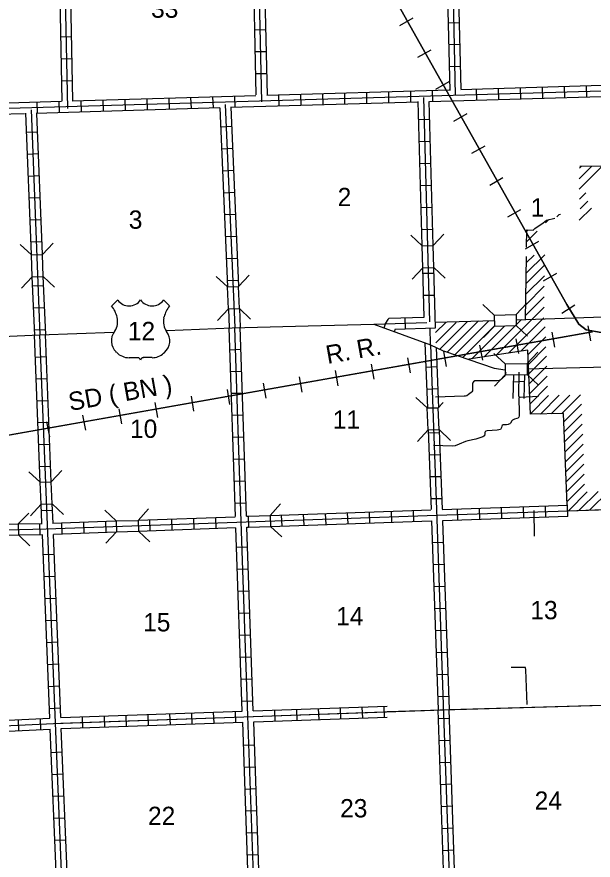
# Model space of a CAD drawing. Extents: x 1896717 to 2422910, y 16172403 to 16701586.
# Drawn here: x 2231603 to 2247328, y 16423538 to 16446555 of the extents above; entities that cross this region are included whole.
import ezdxf

# ---------------------------------------------------------------- set-up
doc = ezdxf.new("R2010")
doc.units = 0
for name, color, linetype in [('L14', 7, 'Continuous'), ('L15', 7, 'Continuous'), ('L16', 7, 'Continuous'), ('L18', 7, 'Continuous'), ('L3', 7, 'Continuous'), ('L4', 7, 'Continuous'), ('L5', 7, 'Continuous'), ('L8', 7, 'Continuous')]:
    doc.layers.add(name, color=color, linetype=linetype)

msp = doc.modelspace()

# ---------------------------------------------------------------- linework, layer by layer
at = {"layer": 'L15'}
for p, q in [((2242057, 16446321), (2242415, 16446530)), ((2242549, 16445455), (2242907, 16445655)), ((2243032, 16444580), (2243399, 16444788)), ((2243524, 16443705), (2243890, 16443913)), ((2244015, 16442838), (2244382, 16443038)), ((2244507, 16441963), (2244865, 16442171)), ((2244999, 16441096), (2245357, 16441296)), ((2245482, 16440221), (2245849, 16440430)), ((2245974, 16439346), (2246340, 16439555)), ((2246474, 16438471), (2246832, 16438696)), ((2247315, 16437955), (2211916, 16431696)), ((2246282, 16437538), (2246207, 16437946)), ((2247265, 16437713), (2247190, 16438121)), ((2245299, 16437363), (2245224, 16437771)), ((2244315, 16437188), (2244240, 16437596)), ((2242340, 16436838), (2242274, 16437246)), ((2243324, 16437013), (2243257, 16437421)), ((2241357, 16436663), (2241282, 16437071)), ((2240374, 16436488), (2240299, 16436905)), ((2238407, 16436146), (2238332, 16436555)), ((2239391, 16436313), (2239316, 16436730)), ((2237416, 16435971), (2237349, 16436380)), ((2236432, 16435796), (2236366, 16436205)), ((2235449, 16435621), (2235374, 16436030)), ((2233482, 16435271), (2233407, 16435680)), ((2234466, 16435446), (2234391, 16435855)), ((2232499, 16435096), (2232424, 16435505))]:
    msp.add_line(p, q, dxfattribs=at)
for points in [[(2249415, 16438255), (2248749, 16438071), (2248082, 16437938), (2247549, 16437938), (2247140, 16438013), (2246940, 16438171), (2246607, 16438705), (2235957, 16457646)], [(2235957, 16457646), (2246607, 16438705), (2246940, 16438171), (2247140, 16438013), (2247549, 16437938), (2248082, 16437938), (2248749, 16438071), (2249415, 16438255)], [(2211916, 16431696), (2247315, 16437955)]]:
    msp.add_lwpolyline(points, dxfattribs=at)
at = {"layer": 'L16'}
for p, q in [((2246945, 16441851), (2247580, 16442486)), ((2246947, 16442136), (2247296, 16442484)), ((2246957, 16442427), (2247013, 16442483)), ((2246962, 16442483), (2248093, 16442488)), ((2246959, 16441581), (2247129, 16441750)), ((2246973, 16441312), (2247186, 16441525)), ((2246339, 16441094), (2246400, 16441163)), ((2246400, 16441163), (2246437, 16441173)), ((2246949, 16441005), (2247281, 16441337)), ((2245737, 16440780), (2245963, 16440929)), ((2245963, 16440929), (2246054, 16441006)), ((2246027, 16440931), (2246116, 16441021)), ((2246054, 16441005), (2246282, 16441064)), ((2245510, 16440266), (2245516, 16440742)), ((2245512, 16440416), (2245799, 16440703)), ((2245515, 16440703), (2245552, 16440740)), ((2245516, 16440742), (2245696, 16440731)), ((2245696, 16440731), (2245737, 16440780)), ((2245484, 16438296), (2245506, 16440015)), ((2245500, 16439556), (2246007, 16440063)), ((2245504, 16439843), (2245716, 16440055)), ((2245496, 16439269), (2246003, 16439776)), ((2245493, 16438982), (2245999, 16439489)), ((2245489, 16438695), (2245996, 16439202)), ((2245485, 16438408), (2245992, 16438914)), ((2245663, 16438303), (2245988, 16438627)), ((2243031, 16437937), (2243315, 16438221)), ((2243039, 16437662), (2243590, 16438213)), ((2243144, 16437484), (2243890, 16438230)), ((2243346, 16437402), (2244199, 16438255)), ((2243557, 16437329), (2244482, 16438255)), ((2244350, 16437272), (2245370, 16438293)), ((2244684, 16437323), (2245657, 16438296)), ((2245019, 16437375), (2245984, 16438340)), ((2243780, 16437269), (2244632, 16438121)), ((2244015, 16437221), (2244915, 16438121)), ((2245353, 16437426), (2246023, 16438096)), ((2245553, 16437342), (2246034, 16437823)), ((2245563, 16437069), (2246041, 16437547)), ((2245548, 16437458), (2243940, 16437209)), ((2245600, 16436141), (2245548, 16437458)), ((2245574, 16436813), (2246059, 16437298)), ((2245584, 16436540), (2246066, 16437022)), ((2245595, 16436268), (2246077, 16436749)), ((2245606, 16435995), (2246087, 16436477)), ((2245618, 16435708), (2245600, 16436141)), ((2245617, 16435723), (2246113, 16436219)), ((2245891, 16435714), (2246402, 16436225)), ((2246181, 16435720), (2246691, 16436231)), ((2246470, 16435726), (2246981, 16436236)), ((2246530, 16435503), (2247012, 16435985)), ((2246522, 16435727), (2245618, 16435708)), ((2246615, 16433225), (2246522, 16435727)), ((2246540, 16435229), (2247023, 16435712)), ((2246550, 16434956), (2247033, 16435439)), ((2246561, 16434683), (2247043, 16435165)), ((2246571, 16434410), (2247053, 16434892)), ((2246581, 16434137), (2247063, 16434619)), ((2246591, 16433864), (2247073, 16434346)), ((2246601, 16433590), (2247084, 16434073)), ((2246611, 16433317), (2247094, 16433800)), ((2246654, 16433076), (2247169, 16433591)), ((2246947, 16433086), (2247464, 16433603)), ((2247240, 16433096), (2247757, 16433613))]:
    msp.add_line(p, q, dxfattribs=at)
at = {"layer": 'L18'}
for p, q in [((2242665, 16440305), (2242357, 16440596)), ((2242965, 16440313), (2243257, 16440621)), ((2231999, 16440063), (2231691, 16440346)), ((2232299, 16440071), (2232591, 16440380)), ((2242665, 16440305), (2242965, 16440313)), ((2242682, 16439705), (2242665, 16440305)), ((2242982, 16439713), (2242965, 16440313)), ((2231999, 16440063), (2232299, 16440071)), ((2232024, 16439463), (2231999, 16440063)), ((2232324, 16439471), (2232299, 16440071)), ((2242682, 16439705), (2242390, 16439396)), ((2242682, 16439705), (2242982, 16439713)), ((2242982, 16439713), (2243290, 16439421)), ((2232024, 16439463), (2231732, 16439146)), ((2232024, 16439463), (2232324, 16439471)), ((2232324, 16439471), (2232632, 16439180)), ((2237349, 16439188), (2237041, 16439471)), ((2237649, 16439196), (2237941, 16439505)), ((2237349, 16439188), (2237649, 16439196)), ((2237374, 16438588), (2237349, 16439188)), ((2237674, 16438596), (2237649, 16439196)), ((2244624, 16438413), (2244315, 16438705)), ((2245224, 16438430), (2245515, 16438738)), ((2237374, 16438588), (2237082, 16438271)), ((2237374, 16438588), (2237674, 16438596)), ((2237674, 16438596), (2237982, 16438305)), ((2244624, 16438413), (2245224, 16438430)), ((2244624, 16438413), (2244632, 16438113)), ((2245224, 16438430), (2245232, 16438130)), ((2244632, 16438113), (2244340, 16437805)), ((2244632, 16438113), (2245232, 16438130)), ((2245232, 16438130), (2245540, 16437838)), ((2244924, 16437080), (2244615, 16437371)), ((2245524, 16437096), (2245815, 16437405)), ((2244924, 16437080), (2245524, 16437096)), ((2244924, 16437080), (2244932, 16436780)), ((2245524, 16437096), (2245532, 16436796)), ((2244932, 16436780), (2245532, 16436796)), ((2245532, 16436796), (2245840, 16436505)), ((2244640, 16436471), (2244932, 16436780)), ((2242799, 16435880), (2242490, 16436163)), ((2242799, 16435880), (2243099, 16435888)), ((2242824, 16435280), (2242799, 16435880)), ((2243099, 16435888), (2243236, 16436033)), ((2243124, 16435288), (2243099, 16435888)), ((2242824, 16435280), (2242532, 16434963)), ((2242824, 16435280), (2243124, 16435288)), ((2243124, 16435288), (2243432, 16434996)), ((2232241, 16433855), (2231932, 16434138)), ((2232541, 16433863), (2232832, 16434171)), ((2232241, 16433855), (2232541, 16433863)), ((2232266, 16433255), (2232241, 16433855)), ((2232566, 16433263), (2232541, 16433863)), ((2232266, 16433255), (2231974, 16432938)), ((2232266, 16433255), (2232566, 16433263)), ((2232566, 16433263), (2232874, 16432971)), ((2234916, 16432813), (2235199, 16433130)), ((2238516, 16432946), (2238799, 16433263)), ((2231641, 16432713), (2231932, 16433013)), ((2234316, 16432796), (2234007, 16433088)), ((2237916, 16432930), (2238516, 16432946)), ((2237916, 16432930), (2237924, 16432630)), ((2238516, 16432946), (2238524, 16432646)), ((2231041, 16432696), (2231641, 16432713)), ((2231641, 16432713), (2231649, 16432413)), ((2234316, 16432796), (2234916, 16432813)), ((2234316, 16432796), (2234324, 16432496)), ((2234916, 16432813), (2234924, 16432513)), ((2237924, 16432630), (2238524, 16432646)), ((2238524, 16432646), (2238832, 16432363)), ((2231049, 16432396), (2231649, 16432413)), ((2231649, 16432413), (2231957, 16432113)), ((2234324, 16432496), (2234032, 16432188)), ((2234324, 16432496), (2234924, 16432513)), ((2234924, 16432513), (2235232, 16432230))]:
    msp.add_line(p, q, dxfattribs=at)
at = {"layer": 'L3'}
for p, q in [((2234191, 16438671), (2234357, 16438830)), ((2235766, 16438671), (2235607, 16438830)), ((2234341, 16438355), (2234341, 16438355)), ((2235616, 16438346), (2235616, 16438363)), ((2234266, 16437963), (2234274, 16437971)), ((2235691, 16437963), (2235691, 16437963)), ((2234324, 16437396), (2234307, 16437405)), ((2234666, 16437255), (2234907, 16437255)), ((2235291, 16437255), (2235049, 16437255)), ((2235607, 16437380), (2235632, 16437396))]:
    msp.add_line(p, q, dxfattribs=at)
msp.add_lwpolyline([(2243268, 16437428), (2244624, 16436963), (2244932, 16436921)], dxfattribs=at)
for centre, radius, start, end in [((2233590, 16438192), 765, 12.2898, 38.4098), ((2234665, 16439045), 380, 215.6859, 325.8081), ((2235294, 16439045), 380, 214.1946, 324.6567), ((2236368, 16438192), 765, 141.5921, 166.9359), ((2233893, 16438233), 461, 326.0856, 14.9121), ((2236066, 16438233), 461, 166.7494, 215.1852), ((2234593, 16437711), 413, 141.5649, 226.8935), ((2235366, 16437711), 413, 310.3398, 38.2936), ((2234666, 16437724), 472, 224.0239, 270.001), ((2234902, 16437173), 78.7, 10.3707, 90.0011), ((2235057, 16437173), 78.7, 90.0011, 169.6314), ((2235293, 16437724), 472, 270.0011, 311.9899)]:
    msp.add_arc(centre, radius, start, end, dxfattribs=at)
at = {"layer": 'L4'}
for p, q in [((2245232, 16438288), (2249424, 16438430)), ((2243024, 16438218), (2244632, 16438271)), ((2242891, 16437609), (2242878, 16438063)), ((2246638, 16433076), (2248344, 16433132)), ((2241705, 16427597), (2245678, 16427713)), ((2245678, 16427713), (2248545, 16427796))]:
    msp.add_line(p, q, dxfattribs=at)
at = {"layer": 'L5'}
for points in [[(2219974, 16437455), (2222174, 16437521), (2227499, 16437663), (2232232, 16437880), (2234249, 16437946)], [(2235691, 16437996), (2237482, 16438063), (2239549, 16438121)], [(2239549, 16438121), (2241340, 16438163)], [(2241340, 16438163), (2242890, 16437605), (2243240, 16437438), (2243268, 16437428)], [(2245532, 16436946), (2245857, 16436955), (2247707, 16437005)]]:
    msp.add_lwpolyline(points, dxfattribs=at)
at = {"layer": 'L8'}
for p, q in [((2243207, 16460196), (2243565, 16444405)), ((2232666, 16459813), (2232982, 16444055)), ((2237924, 16460005), (2238282, 16444238)), ((2243299, 16449496), (2243415, 16444546)), ((2243599, 16449505), (2243715, 16444580)), ((2238016, 16449288), (2238124, 16444430)), ((2238316, 16449305), (2238432, 16444413)), ((2232732, 16449096), (2232832, 16444255)), ((2233032, 16449088), (2233124, 16444271)), ((2243374, 16446396), (2243674, 16446405)), ((2232791, 16446013), (2233091, 16446021)), ((2238091, 16446205), (2238391, 16446213)), ((2243382, 16445796), (2243682, 16445805)), ((2238099, 16445605), (2238399, 16445613)), ((2232807, 16445413), (2233107, 16445421)), ((2243399, 16445196), (2243699, 16445205)), ((2238116, 16445005), (2238416, 16445013)), ((2232816, 16444813), (2233116, 16444821)), ((2243715, 16444571), (2248472, 16444714)), ((2245357, 16444321), (2245349, 16444621)), ((2245957, 16444338), (2245949, 16444638)), ((2246557, 16444355), (2246549, 16444655)), ((2247157, 16444371), (2247149, 16444671)), ((2217166, 16443646), (2248024, 16444546)), ((2233116, 16444263), (2238124, 16444405)), ((2237557, 16444088), (2237549, 16444388)), ((2238424, 16444421), (2243399, 16444563)), ((2238757, 16444130), (2238749, 16444430)), ((2239357, 16444146), (2239349, 16444446)), ((2239957, 16444163), (2239949, 16444463)), ((2240557, 16444180), (2240549, 16444480)), ((2241157, 16444196), (2241149, 16444496)), ((2241757, 16444213), (2241749, 16444513)), ((2242357, 16444230), (2242349, 16444530)), ((2242865, 16444246), (2247895, 16444390)), ((2242957, 16444246), (2242949, 16444546)), ((2244157, 16444280), (2244149, 16444580)), ((2244757, 16444305), (2244749, 16444605)), ((2227653, 16444101), (2232824, 16444255)), ((2232166, 16443930), (2232157, 16444230)), ((2232766, 16443955), (2232757, 16444255)), ((2233366, 16443971), (2233357, 16444271)), ((2233966, 16443988), (2233957, 16444288)), ((2234566, 16444005), (2234557, 16444305)), ((2235166, 16444021), (2235157, 16444321)), ((2235766, 16444038), (2235757, 16444338)), ((2236366, 16444055), (2236349, 16444355)), ((2236966, 16444071), (2236949, 16444371)), ((2237291, 16444163), (2237549, 16438080)), ((2237432, 16444088), (2242557, 16444238)), ((2242665, 16440313), (2242557, 16444246)), ((2242874, 16438230), (2242707, 16444355)), ((2242965, 16440313), (2242857, 16444246)), ((2227610, 16443800), (2231816, 16443921)), ((2231841, 16443930), (2231991, 16440071)), ((2231991, 16444013), (2232232, 16437880)), ((2232132, 16443930), (2237141, 16444080)), ((2232141, 16443921), (2232291, 16440080)), ((2237141, 16444071), (2237349, 16439188)), ((2237441, 16444088), (2237649, 16439205)), ((2242574, 16443755), (2242874, 16443763)), ((2237166, 16443555), (2237466, 16443571)), ((2231866, 16443405), (2232166, 16443421)), ((2242590, 16443155), (2242890, 16443163)), ((2231891, 16442805), (2232191, 16442821)), ((2237191, 16442955), (2237491, 16442971)), ((2242607, 16442555), (2242907, 16442563)), ((2237216, 16442355), (2237516, 16442371)), ((2231916, 16442205), (2232207, 16442221)), ((2242624, 16441955), (2242924, 16441963)), ((2231932, 16441613), (2232232, 16441621)), ((2237241, 16441755), (2237541, 16441771)), ((2237266, 16441163), (2237566, 16441171)), ((2242640, 16441355), (2242940, 16441363)), ((2231957, 16441013), (2232257, 16441021)), ((2242657, 16440755), (2242957, 16440763)), ((2237291, 16440563), (2237591, 16440571)), ((2231982, 16440413), (2232282, 16440421)), ((2237316, 16439963), (2237616, 16439971)), ((2242719, 16438358), (2242682, 16439705)), ((2242690, 16439555), (2242990, 16439563)), ((2243028, 16438068), (2242982, 16439713)), ((2232016, 16439455), (2232082, 16437871)), ((2232316, 16439471), (2232382, 16437888)), ((2237341, 16439363), (2237641, 16439371)), ((2232032, 16439213), (2232332, 16439221)), ((2242707, 16438955), (2243007, 16438963)), ((2232057, 16438613), (2232349, 16438621)), ((2237374, 16438588), (2237399, 16438071)), ((2237674, 16438596), (2237699, 16438088)), ((2241340, 16438163), (2242792, 16438211)), ((2241761, 16438327), (2242719, 16438358)), ((2242191, 16438340), (2242201, 16438042)), ((2232074, 16438013), (2232374, 16438021)), ((2241926, 16438032), (2243028, 16438068)), ((2232082, 16437871), (2232382, 16437888)), ((2232241, 16433855), (2232082, 16437871)), ((2233932, 16395579), (2232232, 16437880)), ((2232541, 16433863), (2232382, 16437888)), ((2237416, 16437471), (2237716, 16437488)), ((2232107, 16437271), (2232407, 16437288)), ((2237441, 16436871), (2237741, 16436888)), ((2242765, 16436996), (2243065, 16437013)), ((2232132, 16436671), (2232432, 16436688)), ((2245148, 16436597), (2245448, 16436614)), ((2242782, 16436396), (2243082, 16436413)), ((2237457, 16436280), (2237757, 16436288)), ((2232157, 16436071), (2232457, 16436088)), ((2237482, 16435680), (2237774, 16435688)), ((2232182, 16435480), (2232482, 16435488)), ((2242832, 16435205), (2243132, 16435213)), ((2237499, 16435080), (2237799, 16435088)), ((2243135, 16434996), (2243207, 16433121)), ((2232199, 16434880), (2232499, 16434888)), ((2237516, 16434480), (2237816, 16434488)), ((2242849, 16434605), (2243149, 16434613)), ((2232224, 16434280), (2232524, 16434288)), ((2237541, 16433880), (2237841, 16433888)), ((2242874, 16434005), (2243174, 16434013)), ((2242899, 16433405), (2243199, 16433413)), ((2232282, 16432738), (2232266, 16433255)), ((2232591, 16432738), (2232566, 16433263)), ((2237557, 16433280), (2237857, 16433288)), ((2243615, 16433121), (2243624, 16432821)), ((2244215, 16433146), (2244224, 16432846)), ((2244815, 16433163), (2244824, 16432863)), ((2245415, 16433180), (2245424, 16432880)), ((2246015, 16433205), (2246024, 16432905)), ((2246615, 16433221), (2246624, 16432921)), ((2232274, 16433080), (2232574, 16433088)), ((2237024, 16432888), (2237032, 16432596)), ((2238816, 16432955), (2238832, 16432655)), ((2239416, 16432980), (2239432, 16432680)), ((2240016, 16432996), (2240032, 16432696)), ((2240616, 16433021), (2240632, 16432721)), ((2241216, 16433038), (2241224, 16432738)), ((2241816, 16433063), (2241824, 16432763)), ((2242415, 16433080), (2242424, 16432780)), ((2243215, 16432813), (2245859, 16432899)), ((2245707, 16433077), (2245716, 16432380)), ((2232224, 16432721), (2232232, 16432421)), ((2232824, 16432746), (2232832, 16432446)), ((2233424, 16432763), (2233432, 16432463)), ((2234024, 16432788), (2234032, 16432488)), ((2235224, 16432830), (2235232, 16432530)), ((2235824, 16432846), (2235832, 16432546)), ((2236424, 16432871), (2236432, 16432571)), ((2242915, 16432796), (2243096, 16427638)), ((2243215, 16432796), (2243396, 16427646)), ((2232500, 16427413), (2232299, 16432421)), ((2232799, 16427430), (2232599, 16432430)), ((2237749, 16427603), (2237582, 16432605)), ((2238049, 16427613), (2237882, 16432630)), ((2242940, 16432205), (2243240, 16432213)), ((2237599, 16432080), (2237899, 16432088)), ((2232324, 16431880), (2232624, 16431888)), ((2242957, 16431605), (2243257, 16431613)), ((2232349, 16431280), (2232649, 16431288)), ((2237616, 16431480), (2237916, 16431488)), ((2237641, 16430880), (2237941, 16430888)), ((2242982, 16431005), (2243282, 16431013)), ((2232374, 16430680), (2232674, 16430688)), ((2242999, 16430405), (2243299, 16430413)), ((2237657, 16430280), (2237957, 16430288)), ((2232399, 16430080), (2232699, 16430088)), ((2237682, 16429680), (2237982, 16429688)), ((2243024, 16429805), (2243324, 16429813)), ((2232416, 16429480), (2232716, 16429496)), ((2243040, 16429205), (2243340, 16429213)), ((2237699, 16429080), (2237999, 16429088)), ((2232441, 16428880), (2232741, 16428896)), ((2243065, 16428605), (2243365, 16428613)), ((2232466, 16428280), (2232766, 16428296)), ((2237724, 16428480), (2238024, 16428488)), ((2237741, 16427880), (2238041, 16427888)), ((2243082, 16428005), (2243382, 16428013)), ((2232491, 16427680), (2232791, 16427696)), ((2232799, 16427430), (2237749, 16427603)), ((2237580, 16427297), (2237569, 16427595)), ((2238049, 16427613), (2241705, 16427738)), ((2238656, 16427335), (2238645, 16427633)), ((2239252, 16427355), (2239242, 16427653)), ((2239848, 16427375), (2239838, 16427674)), ((2240444, 16427396), (2240434, 16427694)), ((2241041, 16427416), (2241030, 16427714)), ((2241637, 16427437), (2241627, 16427735)), ((2243094, 16427637), (2243265, 16422479)), ((2243393, 16427646), (2243565, 16422496)), ((2231657, 16427080), (2231649, 16427380)), ((2232257, 16427105), (2232249, 16427405)), ((2232804, 16427280), (2238060, 16427463)), ((2233406, 16427151), (2233396, 16427450)), ((2234002, 16427172), (2233992, 16427470)), ((2234598, 16427193), (2234588, 16427491)), ((2235195, 16427214), (2235184, 16427512)), ((2235791, 16427235), (2235781, 16427533)), ((2236387, 16427256), (2236377, 16427554)), ((2236983, 16427277), (2236973, 16427575)), ((2238066, 16427314), (2241705, 16427438)), ((2243107, 16427405), (2243407, 16427413)), ((2232816, 16427130), (2237766, 16427303)), ((2233016, 16422154), (2232816, 16427130)), ((2237941, 16422313), (2237766, 16427303)), ((2238057, 16427288), (2238066, 16427288)), ((2238241, 16422321), (2238066, 16427314)), ((2232716, 16422154), (2232516, 16427113)), ((2237782, 16426680), (2238082, 16426688)), ((2243124, 16426805), (2243424, 16426813)), ((2232541, 16426480), (2232841, 16426496)), ((2243140, 16426205), (2243440, 16426213)), ((2237807, 16426080), (2238107, 16426088)), ((2232566, 16425880), (2232866, 16425896)), ((2243165, 16425605), (2243465, 16425621)), ((2232591, 16425280), (2232891, 16425296)), ((2237832, 16425480), (2238132, 16425496)), ((2237849, 16424880), (2238149, 16424896)), ((2243182, 16425005), (2243482, 16425021)), ((2232616, 16424688), (2232916, 16424696)), ((2243207, 16424405), (2243507, 16424421)), ((2237874, 16424280), (2238174, 16424296)), ((2232641, 16424088), (2232932, 16424096)), ((2237891, 16423680), (2238191, 16423696)), ((2243224, 16423804), (2243524, 16423821))]:
    msp.add_line(p, q, dxfattribs=at)
for points in [[(2241761, 16438327), (2241730, 16438294), (2241663, 16438190), (2241616, 16438056)], [(2237566, 16432921), (2237399, 16438071)], [(2238432, 16411513), (2238341, 16416738), (2238099, 16422130), (2237907, 16427480), (2237724, 16432780), (2237549, 16438080)], [(2237866, 16432930), (2237699, 16438088)], [(2241926, 16438032), (2241899, 16437956)], [(2242738, 16437660), (2242807, 16435871)], [(2242890, 16437605), (2243057, 16433105), (2243240, 16427788), (2243424, 16422338), (2243549, 16417179), (2243815, 16411746)], [(2243044, 16437532), (2243107, 16435888)], [(2244943, 16436852), (2244928, 16436785), (2244904, 16436738), (2244832, 16436667), (2244764, 16436630), (2244710, 16436619), (2244477, 16436620), (2244160, 16436623), (2244096, 16436617), (2244061, 16436595), (2244040, 16436560), (2244034, 16436518), (2244039, 16436431), (2244040, 16436388), (2244036, 16436348), (2244021, 16436317), (2244001, 16436298), (2243925, 16436250), (2243880, 16436215), (2243846, 16436202), (2243810, 16436198), (2243027, 16436178)], [(2245154, 16436786), (2245141, 16436141)], [(2245305, 16436854), (2245293, 16436220), (2245298, 16436197), (2245310, 16436183), (2245337, 16436175), (2245839, 16436202)], [(2245454, 16436794), (2245441, 16436141)], [(2245310, 16436183), (2245306, 16436170), (2245304, 16436139), (2245312, 16435767), (2245309, 16435665), (2245302, 16435631), (2245294, 16435616), (2245281, 16435603), (2245243, 16435588), (2245184, 16435578), (2245145, 16435559), (2245128, 16435544), (2245113, 16435526), (2245070, 16435466), (2245051, 16435451), (2245030, 16435439), (2245008, 16435431), (2244962, 16435424), (2244895, 16435424), (2244875, 16435421), (2244843, 16435399), (2244834, 16435383), (2244825, 16435345), (2244810, 16435309), (2244796, 16435295), (2244757, 16435281), (2244711, 16435278), (2244435, 16435258), (2244403, 16435250), (2244381, 16435226), (2244376, 16435210), (2244373, 16435154), (2244367, 16435135), (2244361, 16435120), (2244348, 16435107), (2244317, 16435094), (2244124, 16435031), (2243909, 16434985), (2243849, 16434964), (2243675, 16434892), (2243562, 16434846), (2243478, 16434833), (2242973, 16434853)], [(2242824, 16435280), (2242907, 16433105)], [(2243124, 16435288), (2243135, 16434996)], [(2217100, 16432021), (2222308, 16432288), (2227633, 16432321), (2229858, 16432513), (2232407, 16432580), (2243065, 16432955), (2253815, 16433313)], [(2243207, 16433113), (2246638, 16433226)], [(2234916, 16432821), (2237557, 16432913)], [(2237866, 16432930), (2237916, 16432930)], [(2238516, 16432946), (2242899, 16433096)], [(2245859, 16432899), (2246638, 16432925)], [(2231641, 16432713), (2232291, 16432730)], [(2232574, 16432738), (2234299, 16432796)], [(2238524, 16432646), (2242907, 16432796)], [(2231649, 16432413), (2232299, 16432430)], [(2232599, 16432438), (2234316, 16432496)], [(2234924, 16432521), (2237566, 16432613)], [(2237874, 16432630), (2237924, 16432630)], [(2245526, 16427790), (2245493, 16428729), (2245481, 16428798), (2245094, 16428794)], [(2217266, 16426671), (2222416, 16426921), (2227758, 16427038), (2232599, 16427271), (2243249, 16427638), (2248549, 16427796)], [(2238054, 16427463), (2243396, 16427646)], [(2243395, 16427646), (2248545, 16427796)], [(2227899, 16427196), (2232500, 16427413)], [(2227908, 16426896), (2232516, 16427113)]]:
    msp.add_lwpolyline(points, dxfattribs=at)

# ---------------------------------------------------------------- texts
at = {"layer": 'L14'}
for s, p in [('33', (2235266, 16446530)), ('2', (2240357, 16441388)), ('1', (2245624, 16441105)), ('3', (2234657, 16440771)), ('11', (2240224, 16435313)), ('10', (2234691, 16435063)), ('13', (2245615, 16430113)), ('14', (2240316, 16429946)), ('15', (2235049, 16429780)), ('24', (2245732, 16424913)), ('23', (2240424, 16424705)), ('22', (2235182, 16424496))]:
    msp.add_text(s, height=500, rotation=359.9999, dxfattribs=at).set_placement(p)
at = {"layer": 'L15'}
for s, p in [('R. R.', (2240082, 16437080)), ('SD ( BN ) ', (2233057, 16435796))]:
    msp.add_text(s, height=500, rotation=10.0922, dxfattribs=at).set_placement(p)
at = {"layer": 'L3'}
msp.add_text('12', height=500, rotation=359.9999, dxfattribs=at).set_placement((2234632, 16437730))

doc.saveas('drawing.dxf')
